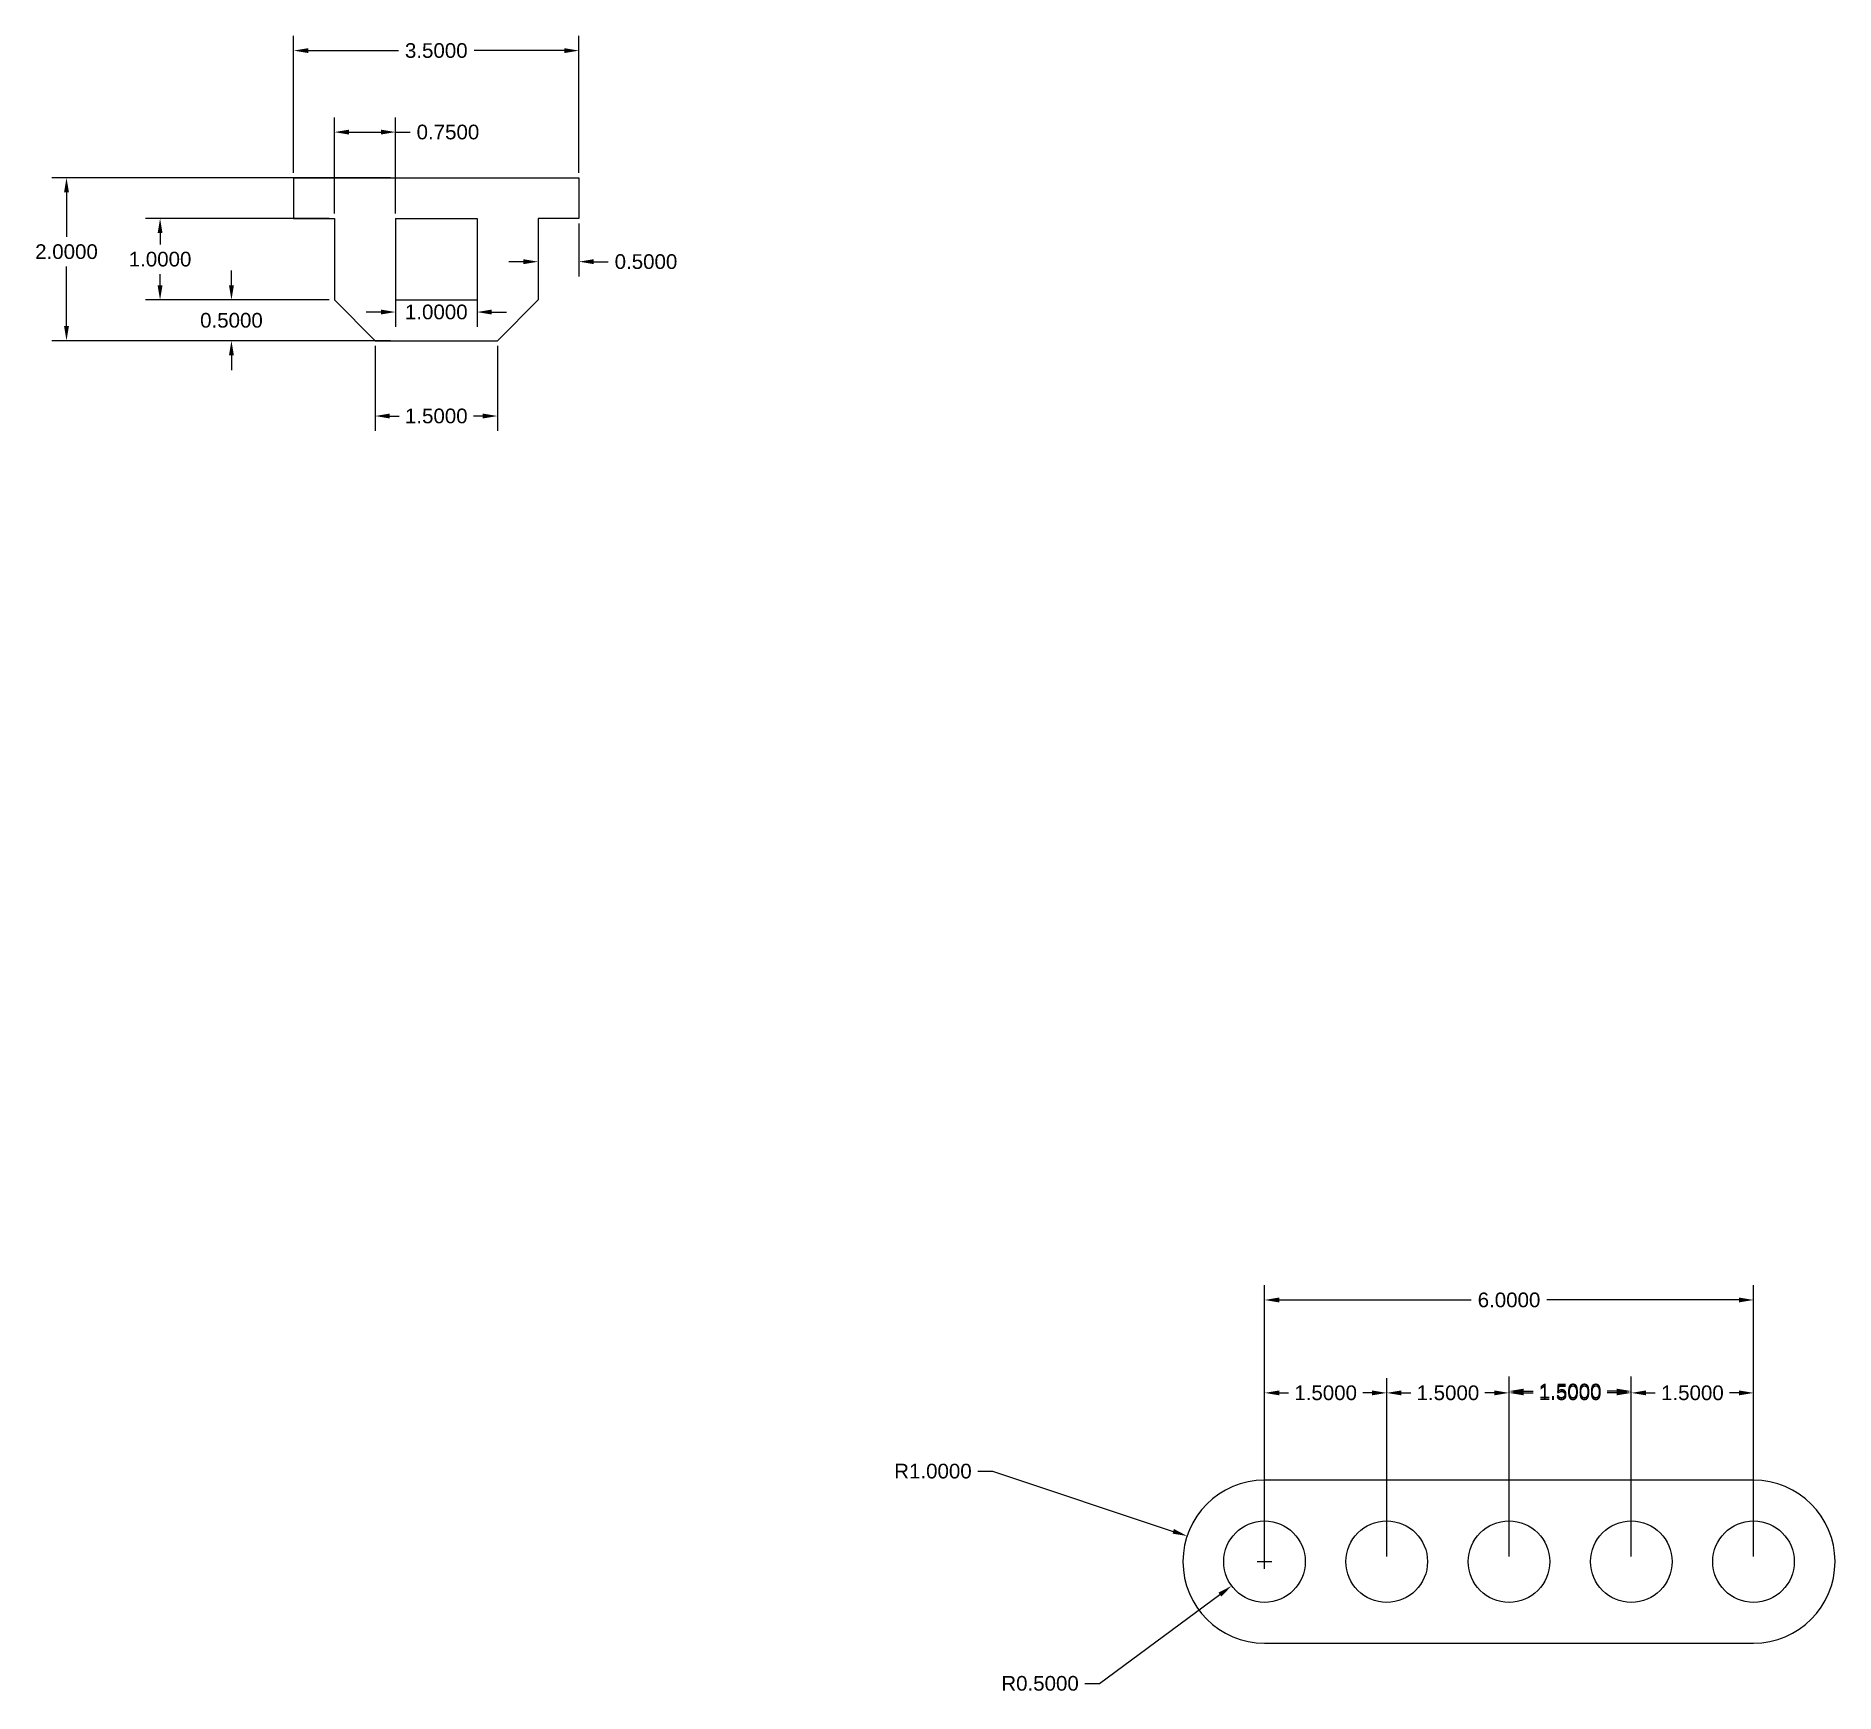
# Model space of a CAD drawing. Header units: inches. Extents: x 19 to 76.4, y 21.7 to 42.
# Drawn here: x 18.98 to 41.05, y 21.66 to 41.99 of the extents above.
import ezdxf

# ---------------------------------------------------------------- set-up
doc = ezdxf.new("R2010")
doc.units = ezdxf.units.IN
doc.header["$MEASUREMENT"] = 0
doc.styles.get("Standard").update_dxf_attribs({"font": 'arial.ttf'})
doc.dimstyles.get("Standard").update_dxf_attribs({"dimtxt": 0.18, "dimasz": 0.18, "dimexe": 0.18, "dimexo": 0.0625, "dimgap": 0.09, "dimtad": 0, "dimtih": 1, "dimtoh": 1, "dimdec": 4, "dimzin": 0, "dimdsep": 46, "dimtxsty": 'Standard', "dimcen": 0.09, "dimadec": 0, "dimazin": 0, "dimtfac": 1, "dimtdec": 4, "dimtofl": 0, "dimtmove": 0, "dimatfit": 3, "dimfxl": 1, "dimtolj": 1, "dimtzin": 0, "dimarcsym": 0})

# ---------------------------------------------------------------- blocks, each defined once
blk = doc.blocks.new('*D19')
at = {"color": 0, "lineweight": -2, "transparency": 16777216}
for p, q in [((34.054, 23.336), (34.054, 26.664)), ((40.054, 23.336), (40.054, 26.664)), ((34.234, 26.484), (36.59, 26.484)), ((39.874, 26.484), (37.518, 26.484))]:
    blk.add_line(p, q, dxfattribs=at)
at = {"color": 0, "transparency": 16777216}
for points in [[(34.234, 26.514), (34.234, 26.454), (34.054, 26.484)], [(39.874, 26.514), (39.874, 26.454), (40.054, 26.484)]]:
    blk.add_solid(points, dxfattribs=at)
at = {"layer": 'Defpoints', "color": 0, "transparency": 16777216}
for p in [(40.054, 26.484), (34.054, 23.273), (40.054, 23.273)]:
    blk.add_point(p, dxfattribs=at)
at = {"color": 0, "transparency": 16777216, "insert": (37.054, 26.484), "char_height": 0.18, "attachment_point": 5}
blk.add_mtext('\\A1;6.0000', dxfattribs=at)
blk = doc.blocks.new('*D23')
at = {"color": 0, "lineweight": -2, "transparency": 16777216}
for p, q in [((34.054, 23.336), (34.054, 25.524)), ((35.554, 23.336), (35.554, 25.524)), ((34.234, 25.344), (34.349, 25.344)), ((35.374, 25.344), (35.259, 25.344))]:
    blk.add_line(p, q, dxfattribs=at)
at = {"color": 0, "transparency": 16777216}
for points in [[(34.234, 25.374), (34.234, 25.314), (34.054, 25.344)], [(35.374, 25.374), (35.374, 25.314), (35.554, 25.344)]]:
    blk.add_solid(points, dxfattribs=at)
at = {"layer": 'Defpoints', "color": 0, "transparency": 16777216}
for p in [(34.054, 25.344), (34.054, 23.273), (35.554, 23.273)]:
    blk.add_point(p, dxfattribs=at)
at = {"color": 0, "transparency": 16777216, "insert": (34.804, 25.344), "char_height": 0.18, "attachment_point": 5}
blk.add_mtext('\\A1;1.5000', dxfattribs=at)
blk = doc.blocks.new('*D26')
at = {"color": 0, "lineweight": -2, "transparency": 16777216}
for p, q in [((35.554, 23.336), (35.554, 25.524)), ((37.054, 23.336), (37.054, 25.524)), ((35.734, 25.344), (35.849, 25.344)), ((36.874, 25.344), (36.759, 25.344))]:
    blk.add_line(p, q, dxfattribs=at)
at = {"color": 0, "transparency": 16777216}
for points in [[(35.734, 25.374), (35.734, 25.314), (35.554, 25.344)], [(36.874, 25.374), (36.874, 25.314), (37.054, 25.344)]]:
    blk.add_solid(points, dxfattribs=at)
at = {"layer": 'Defpoints', "color": 0, "transparency": 16777216}
for p in [(35.554, 25.344), (35.554, 23.273), (37.054, 23.273)]:
    blk.add_point(p, dxfattribs=at)
at = {"color": 0, "transparency": 16777216, "insert": (36.304, 25.344), "char_height": 0.18, "attachment_point": 5}
blk.add_mtext('\\A1;1.5000', dxfattribs=at)
blk = doc.blocks.new('*D27')
at = {"color": 0, "lineweight": -2, "transparency": 16777216}
for p, q in [((37.054, 23.336), (37.054, 25.546)), ((38.554, 23.336), (38.554, 25.546)), ((37.234, 25.366), (37.349, 25.366)), ((38.374, 25.366), (38.259, 25.366))]:
    blk.add_line(p, q, dxfattribs=at)
at = {"color": 0, "transparency": 16777216}
for points in [[(37.234, 25.396), (37.234, 25.336), (37.054, 25.366)], [(38.374, 25.396), (38.374, 25.336), (38.554, 25.366)]]:
    blk.add_solid(points, dxfattribs=at)
at = {"layer": 'Defpoints', "color": 0, "transparency": 16777216}
for p in [(38.554, 25.366), (37.054, 23.273), (38.554, 23.273)]:
    blk.add_point(p, dxfattribs=at)
at = {"color": 0, "transparency": 16777216, "insert": (37.804, 25.366), "char_height": 0.18, "attachment_point": 5}
blk.add_mtext('\\A1;1.5000', dxfattribs=at)
blk = doc.blocks.new('*D29')
at = {"color": 0, "lineweight": -2, "transparency": 16777216}
for p, q in [((38.554, 23.336), (38.554, 25.524)), ((40.054, 23.336), (40.054, 25.524)), ((38.734, 25.344), (38.849, 25.344)), ((39.874, 25.344), (39.759, 25.344))]:
    blk.add_line(p, q, dxfattribs=at)
at = {"color": 0, "transparency": 16777216}
for points in [[(38.734, 25.374), (38.734, 25.314), (38.554, 25.344)], [(39.874, 25.374), (39.874, 25.314), (40.054, 25.344)]]:
    blk.add_solid(points, dxfattribs=at)
at = {"layer": 'Defpoints', "color": 0, "transparency": 16777216}
for p in [(38.554, 25.344), (38.554, 23.273), (40.054, 23.273)]:
    blk.add_point(p, dxfattribs=at)
at = {"color": 0, "transparency": 16777216, "insert": (39.304, 25.344), "char_height": 0.18, "attachment_point": 5}
blk.add_mtext('\\A1;1.5000', dxfattribs=at)
blk = doc.blocks.new('*D30')
at = {"color": 0, "lineweight": -2, "transparency": 16777216}
for p, q in [((37.054, 23.336), (37.054, 25.524)), ((38.554, 23.336), (38.554, 25.524)), ((37.234, 25.344), (37.349, 25.344)), ((38.374, 25.344), (38.259, 25.344))]:
    blk.add_line(p, q, dxfattribs=at)
at = {"color": 0, "transparency": 16777216}
for points in [[(37.234, 25.374), (37.234, 25.314), (37.054, 25.344)], [(38.374, 25.374), (38.374, 25.314), (38.554, 25.344)]]:
    blk.add_solid(points, dxfattribs=at)
at = {"layer": 'Defpoints', "color": 0, "transparency": 16777216}
for p in [(37.054, 25.344), (37.054, 23.273), (38.554, 23.273)]:
    blk.add_point(p, dxfattribs=at)
at = {"color": 0, "transparency": 16777216, "insert": (37.804, 25.344), "char_height": 0.18, "attachment_point": 5}
blk.add_mtext('\\A1;1.5000', dxfattribs=at)
blk = doc.blocks.new('*D31')
at = {"color": 0, "lineweight": -2, "transparency": 16777216}
for p, q in [((33.964, 23.273), (34.144, 23.273)), ((34.054, 23.183), (34.054, 23.363)), ((32.03, 21.779), (33.507, 22.869)), ((31.85, 21.779), (32.03, 21.779))]:
    blk.add_line(p, q, dxfattribs=at)
at = {"color": 0, "transparency": 16777216}
blk.add_solid([(33.489, 22.893), (33.524, 22.845), (33.651, 22.976)], dxfattribs=at)
at = {"layer": 'Defpoints', "color": 0, "transparency": 16777216}
for p in [(34.054, 23.273), (33.651, 22.976)]:
    blk.add_point(p, dxfattribs=at)
at = {"color": 0, "transparency": 16777216, "insert": (31.3, 21.779), "char_height": 0.18, "attachment_point": 5}
blk.add_mtext('\\A1;R0.5000', dxfattribs=at)
blk = doc.blocks.new('*D32')
at = {"color": 0, "lineweight": -2, "transparency": 16777216}
for p, q in [((30.535, 24.383), (30.715, 24.383)), ((30.715, 24.383), (32.934, 23.645)), ((33.964, 23.273), (34.144, 23.273)), ((34.054, 23.183), (34.054, 23.363))]:
    blk.add_line(p, q, dxfattribs=at)
at = {"color": 0, "transparency": 16777216}
blk.add_solid([(32.943, 23.674), (32.925, 23.617), (33.105, 23.588)], dxfattribs=at)
at = {"layer": 'Defpoints', "color": 0, "transparency": 16777216}
for p in [(33.105, 23.588), (34.054, 23.273)]:
    blk.add_point(p, dxfattribs=at)
at = {"color": 0, "transparency": 16777216, "insert": (29.986, 24.383), "char_height": 0.18, "attachment_point": 5}
blk.add_mtext('\\A1;R1.0000', dxfattribs=at)
blk = doc.blocks.new('*D33')
at = {"color": 0, "lineweight": -2, "transparency": 16777216}
for p, q in [((22.642, 39.817), (22.642, 40.995)), ((23.392, 39.817), (23.392, 40.995)), ((22.822, 40.815), (23.212, 40.815)), ((23.392, 40.815), (23.572, 40.815))]:
    blk.add_line(p, q, dxfattribs=at)
at = {"color": 0, "transparency": 16777216}
for points in [[(22.822, 40.845), (22.822, 40.785), (22.642, 40.815)], [(23.212, 40.845), (23.212, 40.785), (23.392, 40.815)]]:
    blk.add_solid(points, dxfattribs=at)
at = {"layer": 'Defpoints', "color": 0, "transparency": 16777216}
for p in [(23.392, 40.815), (22.642, 39.755), (23.392, 39.755)]:
    blk.add_point(p, dxfattribs=at)
at = {"color": 0, "transparency": 16777216, "insert": (24.035, 40.815), "char_height": 0.18, "attachment_point": 5}
blk.add_mtext('\\A1;0.7500', dxfattribs=at)
blk = doc.blocks.new('*D34')
at = {"color": 0, "lineweight": -2, "transparency": 16777216}
for p, q in [((25.142, 39.692), (25.142, 39.045)), ((25.642, 39.692), (25.642, 39.045)), ((24.962, 39.225), (24.782, 39.225)), ((25.822, 39.225), (26.002, 39.225))]:
    blk.add_line(p, q, dxfattribs=at)
at = {"color": 0, "transparency": 16777216}
for points in [[(24.962, 39.255), (24.962, 39.195), (25.142, 39.225)], [(25.822, 39.255), (25.822, 39.195), (25.642, 39.225)]]:
    blk.add_solid(points, dxfattribs=at)
at = {"layer": 'Defpoints', "color": 0, "transparency": 16777216}
for p in [(25.142, 39.755), (25.642, 39.755), (25.642, 39.225)]:
    blk.add_point(p, dxfattribs=at)
at = {"color": 0, "transparency": 16777216, "insert": (26.465, 39.225), "char_height": 0.18, "attachment_point": 5}
blk.add_mtext('\\A1;0.5000', dxfattribs=at)
blk = doc.blocks.new('*D35')
at = {"color": 0, "lineweight": -2, "transparency": 16777216}
for p, q in [((23.329, 40.255), (19.175, 40.255)), ((19.355, 40.075), (19.355, 39.529)), ((19.355, 38.435), (19.355, 39.165)), ((23.329, 38.255), (19.175, 38.255))]:
    blk.add_line(p, q, dxfattribs=at)
at = {"color": 0, "transparency": 16777216}
for points in [[(19.325, 40.075), (19.385, 40.075), (19.355, 40.255)], [(19.325, 38.435), (19.385, 38.435), (19.355, 38.255)]]:
    blk.add_solid(points, dxfattribs=at)
at = {"layer": 'Defpoints', "color": 0, "transparency": 16777216}
for p in [(23.392, 40.255), (19.355, 38.255), (23.392, 38.255)]:
    blk.add_point(p, dxfattribs=at)
at = {"color": 0, "transparency": 16777216, "insert": (19.355, 39.347), "char_height": 0.18, "attachment_point": 5}
blk.add_mtext('\\A1;2.0000', dxfattribs=at)
blk = doc.blocks.new('*D36')
at = {"color": 0, "lineweight": -2, "transparency": 16777216}
for p, q in [((22.579, 39.755), (20.323, 39.755)), ((20.503, 39.575), (20.503, 39.437)), ((20.503, 38.935), (20.503, 39.073)), ((22.579, 38.755), (20.323, 38.755))]:
    blk.add_line(p, q, dxfattribs=at)
at = {"color": 0, "transparency": 16777216}
for points in [[(20.473, 39.575), (20.533, 39.575), (20.503, 39.755)], [(20.473, 38.935), (20.533, 38.935), (20.503, 38.755)]]:
    blk.add_solid(points, dxfattribs=at)
at = {"layer": 'Defpoints', "color": 0, "transparency": 16777216}
for p in [(22.642, 39.755), (20.503, 38.755), (22.642, 38.755)]:
    blk.add_point(p, dxfattribs=at)
at = {"color": 0, "transparency": 16777216, "insert": (20.503, 39.255), "char_height": 0.18, "attachment_point": 5}
blk.add_mtext('\\A1;1.0000', dxfattribs=at)
blk = doc.blocks.new('*D37')
at = {"color": 0, "lineweight": -2, "transparency": 16777216}
for p, q in [((21.379, 38.935), (21.379, 39.115)), ((22.579, 38.755), (21.199, 38.755)), ((22.579, 38.255), (21.199, 38.255)), ((21.379, 38.075), (21.379, 37.895))]:
    blk.add_line(p, q, dxfattribs=at)
at = {"color": 0, "transparency": 16777216}
for points in [[(21.349, 38.935), (21.409, 38.935), (21.379, 38.755)], [(21.349, 38.075), (21.409, 38.075), (21.379, 38.255)]]:
    blk.add_solid(points, dxfattribs=at)
at = {"layer": 'Defpoints', "color": 0, "transparency": 16777216}
for p in [(22.642, 38.755), (21.379, 38.255), (22.642, 38.255)]:
    blk.add_point(p, dxfattribs=at)
at = {"color": 0, "transparency": 16777216, "insert": (21.379, 38.505), "char_height": 0.18, "attachment_point": 5}
blk.add_mtext('\\A1;0.5000', dxfattribs=at)
blk = doc.blocks.new('*D39')
at = {"color": 0, "lineweight": -2, "transparency": 16777216}
for p, q in [((23.392, 39.692), (23.392, 38.427)), ((24.392, 39.692), (24.392, 38.427)), ((23.212, 38.607), (23.032, 38.607)), ((24.572, 38.607), (24.752, 38.607))]:
    blk.add_line(p, q, dxfattribs=at)
at = {"color": 0, "transparency": 16777216}
for points in [[(23.212, 38.637), (23.212, 38.577), (23.392, 38.607)], [(24.572, 38.637), (24.572, 38.577), (24.392, 38.607)]]:
    blk.add_solid(points, dxfattribs=at)
at = {"layer": 'Defpoints', "color": 0, "transparency": 16777216}
for p in [(23.392, 39.755), (24.392, 39.755), (24.392, 38.607)]:
    blk.add_point(p, dxfattribs=at)
at = {"color": 0, "transparency": 16777216, "insert": (23.892, 38.607), "char_height": 0.18, "attachment_point": 5}
blk.add_mtext('\\A1;1.0000', dxfattribs=at)
blk = doc.blocks.new('*D40')
at = {"color": 0, "lineweight": -2, "transparency": 16777216}
for p, q in [((23.142, 38.192), (23.142, 37.151)), ((24.642, 38.192), (24.642, 37.151)), ((23.322, 37.331), (23.437, 37.331)), ((24.462, 37.331), (24.347, 37.331))]:
    blk.add_line(p, q, dxfattribs=at)
at = {"color": 0, "transparency": 16777216}
for points in [[(23.322, 37.361), (23.322, 37.301), (23.142, 37.331)], [(24.462, 37.361), (24.462, 37.301), (24.642, 37.331)]]:
    blk.add_solid(points, dxfattribs=at)
at = {"layer": 'Defpoints', "color": 0, "transparency": 16777216}
for p in [(23.142, 38.255), (24.642, 38.255), (24.642, 37.331)]:
    blk.add_point(p, dxfattribs=at)
at = {"color": 0, "transparency": 16777216, "insert": (23.892, 37.331), "char_height": 0.18, "attachment_point": 5}
blk.add_mtext('\\A1;1.5000', dxfattribs=at)
blk = doc.blocks.new('*D41')
at = {"color": 0, "lineweight": -2, "transparency": 16777216}
for p, q in [((22.142, 40.317), (22.142, 41.995)), ((25.642, 40.317), (25.642, 41.995)), ((22.322, 41.815), (23.429, 41.815)), ((25.462, 41.815), (24.355, 41.815))]:
    blk.add_line(p, q, dxfattribs=at)
at = {"color": 0, "transparency": 16777216}
for points in [[(22.322, 41.845), (22.322, 41.785), (22.142, 41.815)], [(25.462, 41.845), (25.462, 41.785), (25.642, 41.815)]]:
    blk.add_solid(points, dxfattribs=at)
at = {"layer": 'Defpoints', "color": 0, "transparency": 16777216}
for p in [(25.642, 41.815), (22.142, 40.255), (25.642, 40.255)]:
    blk.add_point(p, dxfattribs=at)
at = {"color": 0, "transparency": 16777216, "insert": (23.892, 41.815), "char_height": 0.18, "attachment_point": 5}
blk.add_mtext('\\A1;3.5000', dxfattribs=at)

msp = doc.modelspace()

# ---------------------------------------------------------------- linework, layer by layer
for p, q in [((22.14177, 40.25477), (25.64177, 40.25477)), ((22.14177, 40.25477), (22.14177, 39.75477)), ((25.64177, 40.25477), (25.64177, 39.75477)), ((22.14177, 39.75477), (22.64177, 39.75477)), ((22.64177, 39.75477), (22.64177, 38.75477)), ((23.39177, 39.75477), (23.39177, 38.75477)), ((23.39177, 39.75477), (24.39177, 39.75477)), ((24.39177, 39.75477), (24.39177, 38.75477)), ((25.64177, 39.75477), (25.14177, 39.75477)), ((25.14177, 39.75477), (25.14177, 38.75477)), ((22.64177, 38.75477), (23.14177, 38.25477)), ((23.39177, 38.75477), (24.39177, 38.75477)), ((25.14177, 38.75477), (24.64177, 38.25477)), ((23.14177, 38.25477), (24.64177, 38.25477)), ((40.05379, 24.27306), (34.05379, 24.27306)), ((34.05379, 22.27306), (40.05379, 22.27306))]:
    msp.add_line(p, q)
for centre in [(34.05379, 23.27306), (35.55379, 23.27306), (37.05379, 23.27306), (38.55379, 23.27306), (40.05379, 23.27306)]:
    msp.add_circle(centre, 0.5)
for centre, start, end in [((34.05379, 23.27306), 90, 270), ((40.05379, 23.27306), 270, 90)]:
    msp.add_arc(centre, 1, start, end)

# ---------------------------------------------------------------- dimensions: what is measured, and where the dimension line sits
for base, p1, p2, picture, middle in [((25.64177, 41.81457), (22.14177, 40.25477), (25.64177, 40.25477), '*D41', (23.89177, 41.81457)), ((23.39177, 40.81457), (22.64177, 39.75477), (23.39177, 39.75477), '*D33', (24.0351, 40.81457)), ((24.39177, 38.60662), (23.39177, 39.75477), (24.39177, 39.75477), '*D39', (23.89177, 38.60662)), ((25.64177, 39.22487), (25.14177, 39.75477), (25.64177, 39.75477), '*D34', (26.4651, 39.22487)), ((24.64177, 37.33148), (23.14177, 38.25477), (24.64177, 38.25477), '*D40', (23.89177, 37.33148)), ((40.05379, 26.48447), (34.05379, 23.27306), (40.05379, 23.27306), '*D19', (37.05379, 26.48447)), ((34.05379, 25.34364), (35.55379, 23.27306), (34.05379, 23.27306), '*D23', (34.80379, 25.34364)), ((35.55379, 25.34364), (37.05379, 23.27306), (35.55379, 23.27306), '*D26', (36.30379, 25.34364)), ((38.55379, 25.36646), (37.05379, 23.27306), (38.55379, 23.27306), '*D27', (37.80379, 25.36646)), ((37.05379, 25.34364), (38.55379, 23.27306), (37.05379, 23.27306), '*D30', (37.80379, 25.34364)), ((38.55379, 25.34364), (40.05379, 23.27306), (38.55379, 23.27306), '*D29', (39.30379, 25.34364))]:
    dim = msp.add_linear_dim(base=base, p1=p1, p2=p2, dimstyle='Standard')
    dim.commit()
    dim.dimension.update_dxf_attribs({"geometry": picture, "text_midpoint": middle})
dim = msp.add_linear_dim(base=(19.3555, 38.25477), p1=(23.39177, 40.25477), p2=(23.39177, 38.25477), angle=90, dimstyle='Standard')
dim.commit()
dim.dimension.update_dxf_attribs({"geometry": '*D35', "text_midpoint": (19.3555, 39.34667), "dimtype": 160})
for base, p1, p2, picture, middle in [((20.50307, 38.75477), (22.64177, 39.75477), (22.64177, 38.75477), '*D36', (20.50307, 39.25477)), ((21.3791, 38.25477), (22.64177, 38.75477), (22.64177, 38.25477), '*D37', (21.3791, 38.50477))]:
    dim = msp.add_linear_dim(base=base, p1=p1, p2=p2, angle=90, dimstyle='Standard')
    dim.commit()
    dim.dimension.update_dxf_attribs({"geometry": picture, "text_midpoint": middle})
for mpoint, picture, middle in [((33.10482, 23.58843), '*D32', (29.98552, 24.38265)), ((33.6515, 22.97614), '*D31', (31.30033, 21.77921))]:
    dim = msp.add_radius_dim(center=(34.05379, 23.27306), mpoint=mpoint, dimstyle='Standard')
    dim.commit()
    dim.dimension.update_dxf_attribs({"geometry": picture, "text_midpoint": middle, "dimtype": 164})

doc.saveas('drawing.dxf')
